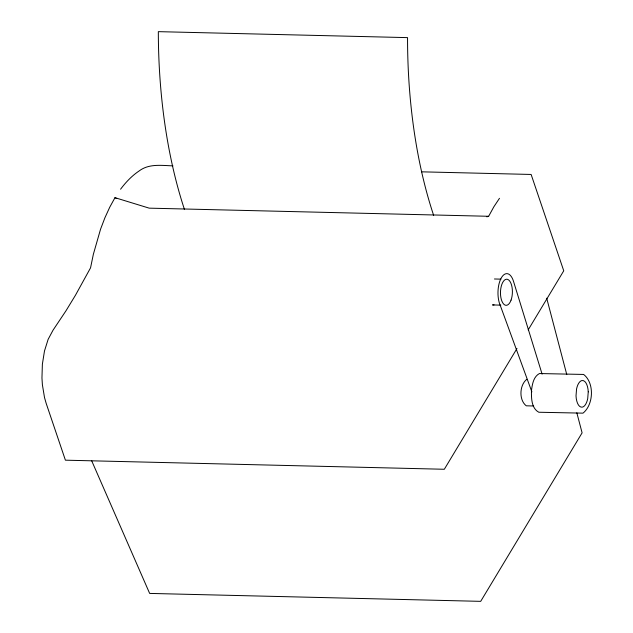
<?xml version="1.0" encoding="UTF-8"?>
<svg xmlns="http://www.w3.org/2000/svg" width="633" height="633" viewBox="0 0 633 633"><rect width="100%" height="100%" fill="white"/><g stroke="black" fill="none" stroke-linecap="round" stroke-linejoin="round"><path stroke-width="0.95" d="M588.247 391.843L587.701 398.719A13.744 6.267 -88.6 0 1 582.684 407.059L581.086 407.122L579.551 406.291A13.056 5.958 -88.6 0 1 576.022 395.847L576.56 388.971A13.744 6.267 -88.6 0 1 581.577 380.631L583.183 380.568L584.71 381.406A13.056 5.958 -88.6 0 1 588.247 391.843M499.484 198.303L493.882 206.754L488.652 216.288L149.206 208.154L114.977 197.67L109.746 207.213L104.928 217.736L100.56 229.178L93.344 254.339L90.551 267.846L75.414 295.318L65.982 310.795L53.014 330.22L48.124 339.375L44.484 350.975L42.379 364.173L41.96 377.972L42.395 384.785L44.516 397.579L46.162 403.324L65.405 460.183L444.319 469.267L516.987 348.498M528.167 329.92L563.742 270.805L531.127 174.455L421.602 171.828M120.571 189.22C125.785 182.264 131.799 175.871 139.046 171.021C148.921 163.472 161.391 165.49 172.944 165.862M526.767 379.317C519.456 385.062 518.736 400.048 526.268 405.808L533.682 405.99M486.832 216.826L488.652 216.288M494.056 304.9L492.498 304.932L500.838 305.138M494.436 278.987L500.917 279.145M114.977 197.67L116.701 198.556M91.706 460.824L149.649 593.414L480.7 601.35L582.099 432.853L576.829 412.795M531.878 391.89L499.287 302.74A18.539 8.458 -88.6 0 1 501.906 276.938A18.539 8.458 -88.6 0 1 513.592 281.606L542.101 374.119M546.698 298.183L566.78 374.594M184.496 209.578A315.875 144.11 -88.6 0 1 158.329 31.65L407.549 37.624A311.634 142.18 -88.6 0 0 433.66 215.418M531.467 390.553C531.348 397.975 531.316 408.261 538.81 412.241L582.985 413.151C593.659 404.724 594.609 382.846 583.61 374.443L539.435 373.541C533.413 376.73 532.282 384.429 531.467 390.553M511.053 300.121A13.071 5.966 -88.6 0 0 507.405 279.303A13.071 5.966 -88.6 0 0 500.853 297.391A13.071 5.966 -88.6 0 0 511.053 300.121"/></g></svg>
